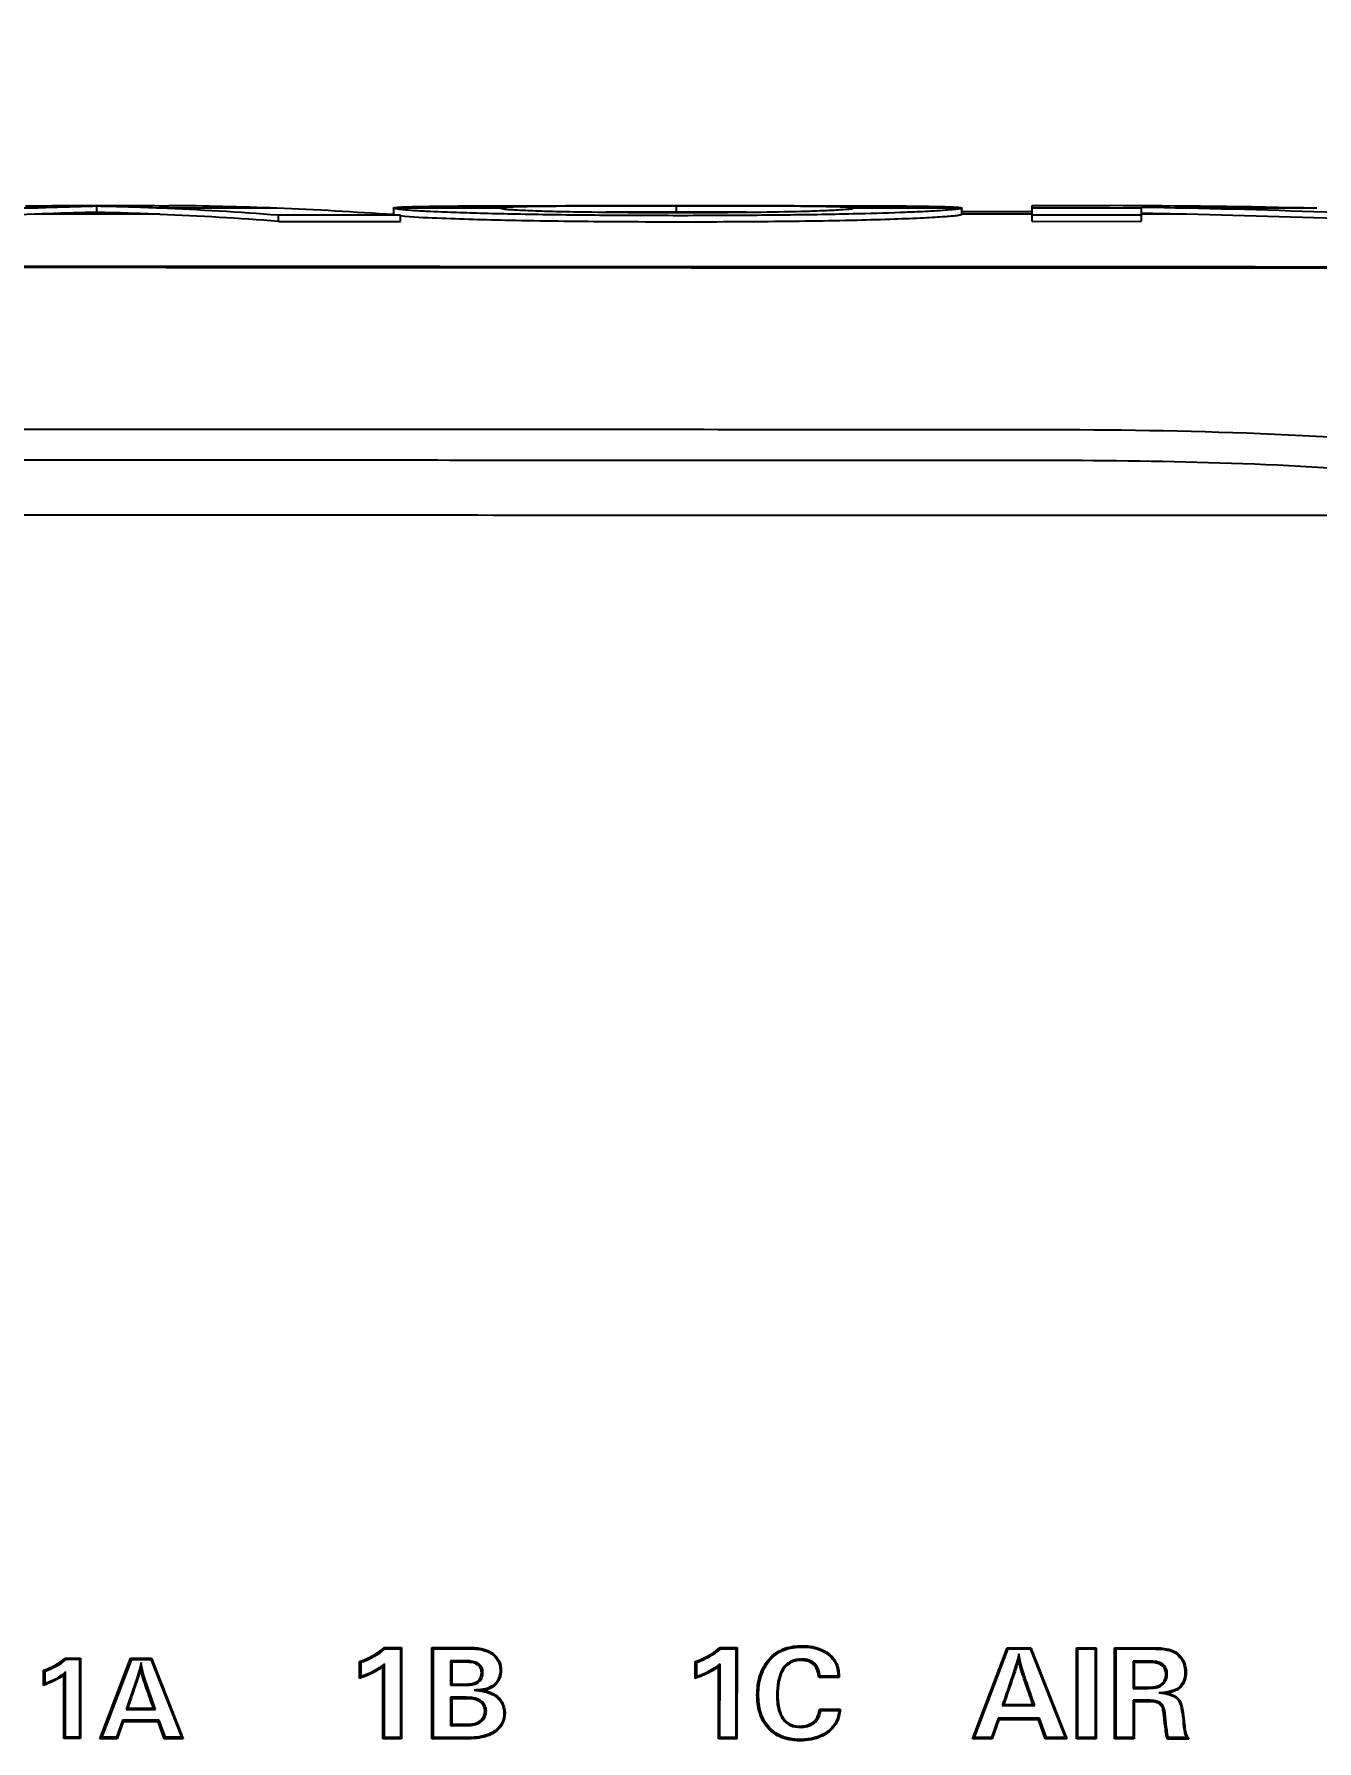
# Model space of a CAD drawing. Header units: millimetres. Extents: x 5828 to 6704, y 123 to 421.
# Drawn here: x 6386.204 to 6388.312, y 189.924 to 192.729 of the extents above; entities that cross this region are included whole.
import ezdxf
from ezdxf import colors
from ezdxf.entities.mleader import LeaderData, LeaderLine
from ezdxf.math import Vec2, Vec3

# ---------------------------------------------------------------- set-up
doc = ezdxf.new("R2010")
doc.units = ezdxf.units.MM
doc.layers.add('外形图', color=7, linetype='Continuous')
doc.layers.add('多重引线', color=7, linetype='Continuous')
doc.styles.get("Standard").update_dxf_attribs({"font": 'msyh.ttc'})

msp = doc.modelspace()

# ---------------------------------------------------------------- linework, layer by layer
at = {"layer": '外形图', "linetype": 'ByBlock'}
for p, q in [((6386.2038, 192.4431), (6386.0123, 192.4431)), ((6386.2792, 192.4474), (6386.3358, 192.4474)), ((6386.307, 192.4363), (6386.307, 192.4463)), ((6386.6028, 192.4431), (6386.4106, 192.4431)), ((6386.7944, 192.4434), (6386.7944, 192.4334)), ((6386.7945, 192.4433), (6386.7944, 192.4434)), ((6386.9709, 192.4431), (6386.7946, 192.4431)), ((6387.2595, 192.4368), (6387.2595, 192.4468)), ((6387.5493, 192.4432), (6387.5493, 192.4433)), ((6387.5494, 192.4432), (6387.5494, 192.4433)), ((6387.7283, 192.4432), (6387.5494, 192.4432)), ((6387.7284, 192.4433), (6387.7283, 192.4432)), ((6387.7283, 192.4432), (6387.7283, 192.4431)), ((6387.7284, 192.4333), (6387.7284, 192.4433)), ((6387.8438, 192.4374), (6387.7284, 192.4374)), ((6387.8438, 192.4216), (6387.8438, 192.4475)), ((6387.8438, 192.4475), (6387.9158, 192.4475)), ((6388.0238, 192.4432), (6387.8438, 192.4432)), ((6388.0238, 192.4217), (6388.0238, 192.4447)), ((6388.3117, 192.4432), (6388.0978, 192.4432)), ((6386.4106, 192.4332), (6386.2038, 192.4332)), ((6386.6051, 192.4215), (6386.6051, 192.4315)), ((6386.8056, 192.4315), (6386.6051, 192.4315)), ((6386.6051, 192.4215), (6386.8056, 192.4215)), ((6386.7946, 192.4331), (6386.7825, 192.4331)), ((6386.7944, 192.4334), (6386.7945, 192.4333)), ((6386.7945, 192.4333), (6386.7945, 192.4332)), ((6386.7945, 192.4324), (6386.8056, 192.4315)), ((6386.8056, 192.4215), (6386.8056, 192.4315)), ((6387.7283, 192.4332), (6387.7284, 192.4333)), ((6387.8438, 192.4332), (6387.7283, 192.4332)), ((6387.7283, 192.4331), (6387.7283, 192.4332)), ((6388.0238, 192.4317), (6387.8438, 192.4316)), ((6387.8438, 192.4216), (6388.0238, 192.4217)), ((6388.0978, 192.4332), (6388.0238, 192.4332)), ((6387.4656, 190.0801), (6387.466, 190.078)), ((6386.2551, 190.0599), (6386.2799, 190.0599)), ((6386.2564, 190.0578), (6386.2782, 190.0577)), ((6386.2799, 190.0599), (6386.2782, 190.0577)), ((6386.2782, 190.0577), (6386.2782, 189.9297)), ((6386.2799, 190.0599), (6386.2798, 189.9274)), ((6386.3118, 189.9273), (6386.3621, 190.0598)), ((6386.3154, 189.9297), (6386.3641, 190.0577)), ((6386.3621, 190.0598), (6386.3965, 190.0598)), ((6386.3621, 190.0598), (6386.3641, 190.0577)), ((6386.3641, 190.0577), (6386.3955, 190.0577)), ((6386.3965, 190.0598), (6386.3955, 190.0577)), ((6386.3955, 190.0577), (6386.446, 189.9296)), ((6386.3965, 190.0598), (6386.4488, 189.9273)), ((6386.7387, 190.0264), (6386.7387, 190.0543)), ((6386.7414, 190.0296), (6386.7414, 190.0529)), ((6386.7794, 190.0772), (6386.8074, 190.0772)), ((6386.7794, 189.9295), (6386.7794, 190.0506)), ((6386.7806, 190.0751), (6386.8056, 190.0751)), ((6386.8074, 190.0772), (6386.8056, 190.0751)), ((6386.8056, 190.0751), (6386.8056, 189.9295)), ((6386.8074, 190.0772), (6386.8073, 189.9272)), ((6386.8574, 190.0772), (6386.9216, 190.0772)), ((6386.8574, 190.0772), (6386.86, 190.0751)), ((6386.86, 190.0751), (6386.9221, 190.075)), ((6386.86, 189.9295), (6386.86, 190.0751)), ((6386.89, 190.0529), (6386.8882, 190.0552)), ((6386.9154, 190.0552), (6386.8882, 190.0552)), ((6386.8882, 190.0552), (6386.8882, 190.0151)), ((6386.915, 190.0529), (6386.89, 190.0529)), ((6386.89, 190.0529), (6386.89, 190.0172)), ((6386.915, 190.0529), (6386.9154, 190.0552)), ((6386.9216, 190.0772), (6386.9221, 190.075)), ((6386.9582, 190.0671), (6386.9573, 190.0655)), ((6387.2902, 190.0263), (6387.2902, 190.0542)), ((6387.2928, 190.0295), (6387.2928, 190.0527)), ((6387.3309, 190.077), (6387.3589, 190.077)), ((6387.3321, 190.0749), (6387.3571, 190.0749)), ((6387.3571, 190.0749), (6387.357, 189.9293)), ((6387.3589, 190.077), (6387.3571, 190.0749)), ((6387.3589, 190.077), (6387.3588, 189.927)), ((6387.4104, 190.0571), (6387.4125, 190.0558)), ((6387.465, 190.056), (6387.4653, 190.0583)), ((6387.5099, 190.067), (6387.5089, 190.0653)), ((6387.7457, 189.9269), (6387.8027, 190.0769)), ((6387.7493, 189.9292), (6387.8045, 190.0748)), ((6387.8027, 190.0769), (6387.8416, 190.0769)), ((6387.8027, 190.0769), (6387.8045, 190.0748)), ((6387.8045, 190.0748), (6387.8405, 190.0748)), ((6387.8416, 190.0769), (6387.8405, 190.0748)), ((6387.8405, 190.0748), (6387.8979, 189.9292)), ((6387.8416, 190.0769), (6387.9008, 189.9269)), ((6387.9167, 190.0769), (6387.9493, 190.0769)), ((6387.9167, 189.9269), (6387.9167, 190.0769)), ((6387.9167, 190.0769), (6387.9192, 190.0748)), ((6387.9192, 189.9292), (6387.9192, 190.0748)), ((6387.9192, 190.0748), (6387.9474, 190.0748)), ((6387.9493, 190.0769), (6387.9474, 190.0748)), ((6387.9474, 190.0748), (6387.9474, 189.9292)), ((6387.9493, 190.0769), (6387.9493, 189.9269)), ((6387.9791, 189.9269), (6387.9792, 190.0769)), ((6387.9792, 190.0769), (6388.0461, 190.0769)), ((6387.9792, 190.0769), (6387.9817, 190.0748)), ((6387.9817, 190.0748), (6388.0464, 190.0747)), ((6387.9817, 189.9292), (6387.9817, 190.0748)), ((6388.0117, 190.0526), (6388.0099, 190.0549)), ((6388.0364, 190.0549), (6388.0099, 190.0549)), ((6388.0099, 190.0549), (6388.0099, 190.0101)), ((6388.0361, 190.0526), (6388.0117, 190.0526)), ((6388.0117, 190.0526), (6388.0117, 190.0122)), ((6388.0361, 190.0526), (6388.0364, 190.0549)), ((6388.0461, 190.0769), (6388.0464, 190.0747)), ((6388.0856, 190.0653), (6388.0843, 190.0638)), ((6386.2192, 190.015), (6386.2192, 190.0397)), ((6386.2219, 190.0182), (6386.2219, 190.0382)), ((6386.2528, 189.9274), (6386.2528, 190.0321)), ((6386.2555, 189.9297), (6386.2555, 190.037)), ((6386.7768, 189.9272), (6386.7768, 190.0458)), ((6386.9388, 190.0356), (6386.9414, 190.0357)), ((6386.9713, 190.0392), (6386.9695, 190.0393)), ((6387.3283, 189.927), (6387.3283, 190.0456)), ((6387.3308, 189.9293), (6387.3309, 190.0504)), ((6387.4352, 190.0408), (6387.4337, 190.042)), ((6387.5265, 190.0278), (6387.4932, 190.0278)), ((6387.5248, 190.0301), (6387.4955, 190.0301)), ((6388.0569, 190.0479), (6388.0585, 190.0498)), ((6388.0634, 190.0336), (6388.066, 190.0337)), ((6388.0969, 190.0357), (6388.095, 190.0358)), ((6386.89, 190.0172), (6386.8882, 190.0151)), ((6386.8882, 190.0151), (6386.9139, 190.0151)), ((6386.89, 189.9931), (6386.8882, 189.9954)), ((6386.9139, 189.9954), (6386.8882, 189.9954)), ((6386.8882, 189.9954), (6386.8882, 189.9492)), ((6386.89, 190.0172), (6386.9135, 190.0172)), ((6386.9135, 190.0172), (6386.9139, 190.0151)), ((6386.9135, 189.9931), (6386.9139, 189.9954)), ((6386.9648, 190.019), (6386.9634, 190.0203)), ((6387.3917, 189.9995), (6387.3943, 189.9996)), ((6387.426, 189.9995), (6387.4242, 189.9996)), ((6388.0117, 190.0122), (6388.0099, 190.0101)), ((6388.0099, 190.0101), (6388.0348, 190.0101)), ((6388.0117, 190.0122), (6388.0342, 190.0122)), ((6388.0342, 190.0122), (6388.0348, 190.0101)), ((6388.0505, 190.014), (6388.0515, 190.012)), ((6388.0597, 190.021), (6388.0618, 190.0197)), ((6386.3575, 189.9776), (6386.355, 189.9755)), ((6386.355, 189.9755), (6386.4031, 189.9755)), ((6386.3575, 189.9776), (6386.3995, 189.9776)), ((6386.3995, 189.9776), (6386.4031, 189.9755)), ((6386.9135, 189.9931), (6386.89, 189.9931)), ((6386.89, 189.9931), (6386.89, 189.9513)), ((6386.9371, 189.9874), (6386.9389, 189.9892)), ((6386.9443, 189.9723), (6386.9469, 189.9724)), ((6386.969, 189.9933), (6386.9677, 189.9919)), ((6386.9776, 189.9698), (6386.9759, 189.9699)), ((6387.4942, 189.9756), (6387.5285, 189.9756)), ((6387.4965, 189.9735), (6387.5265, 189.9735)), ((6387.7974, 189.9838), (6387.7947, 189.9818)), ((6387.7947, 189.9818), (6387.8484, 189.9817)), ((6387.7974, 189.9838), (6387.8449, 189.9838)), ((6387.8449, 189.9838), (6387.8484, 189.9817)), ((6388.0117, 189.9881), (6388.0099, 189.9904)), ((6388.0099, 189.9904), (6388.0099, 189.9292)), ((6388.0382, 189.9904), (6388.0099, 189.9904)), ((6388.0379, 189.9881), (6388.0117, 189.9881)), ((6388.0117, 189.9881), (6388.0117, 189.9269)), ((6388.0379, 189.9881), (6388.0382, 189.9904)), ((6388.0486, 189.9865), (6388.0496, 189.9887)), ((6388.0556, 189.9821), (6388.0577, 189.9835)), ((6388.0589, 189.9749), (6388.0613, 189.9755)), ((6388.0865, 189.9901), (6388.0849, 189.9891)), ((6386.3491, 189.9576), (6386.3392, 189.9296)), ((6386.3502, 189.9553), (6386.3403, 189.9273)), ((6386.3502, 189.9553), (6386.3491, 189.9576)), ((6386.4095, 189.9576), (6386.3491, 189.9576)), ((6386.4075, 189.9553), (6386.3502, 189.9553)), ((6386.4075, 189.9553), (6386.4095, 189.9576)), ((6386.4174, 189.9273), (6386.4075, 189.9553)), ((6386.4195, 189.9296), (6386.4095, 189.9576)), ((6386.89, 189.9513), (6386.8882, 189.9492)), ((6386.8882, 189.9492), (6386.9186, 189.9492)), ((6386.89, 189.9513), (6386.9182, 189.9513)), ((6386.9182, 189.9513), (6386.9186, 189.9492)), ((6386.9372, 189.957), (6386.939, 189.9554)), ((6386.962, 189.9386), (6386.9611, 189.9404)), ((6387.4102, 189.9439), (6387.4122, 189.9455)), ((6387.4623, 189.948), (6387.4627, 189.9459)), ((6387.4839, 189.9545), (6387.4856, 189.9528)), ((6387.508, 189.9371), (6387.5071, 189.939)), ((6387.788, 189.9609), (6387.7768, 189.9292)), ((6387.7892, 189.9586), (6387.778, 189.9269)), ((6387.7892, 189.9586), (6387.788, 189.9609)), ((6387.8559, 189.9608), (6387.788, 189.9609)), ((6387.8541, 189.9586), (6387.7892, 189.9586)), ((6387.8541, 189.9586), (6387.8559, 189.9609)), ((6387.8653, 189.9269), (6387.8541, 189.9586)), ((6387.8672, 189.9292), (6387.8559, 189.9609)), ((6388.0615, 189.9532), (6388.064, 189.9535)), ((6388.0936, 189.957), (6388.0918, 189.9569)), ((6386.2528, 189.9274), (6386.2555, 189.9297)), ((6386.2799, 189.9274), (6386.2528, 189.9274)), ((6386.2782, 189.9297), (6386.2555, 189.9297)), ((6386.2798, 189.9274), (6386.2782, 189.9297)), ((6386.3118, 189.9273), (6386.3154, 189.9297)), ((6386.3403, 189.9273), (6386.3118, 189.9273)), ((6386.3392, 189.9296), (6386.3154, 189.9297)), ((6386.3403, 189.9273), (6386.3392, 189.9296)), ((6386.4174, 189.9273), (6386.4195, 189.9296)), ((6386.4488, 189.9273), (6386.4174, 189.9273)), ((6386.4461, 189.9296), (6386.4195, 189.9296)), ((6386.4488, 189.9273), (6386.446, 189.9296)), ((6386.7768, 189.9272), (6386.7794, 189.9295)), ((6386.8074, 189.9272), (6386.7768, 189.9272)), ((6386.8056, 189.9295), (6386.7794, 189.9295)), ((6386.8073, 189.9272), (6386.8056, 189.9295)), ((6386.8574, 189.9272), (6386.86, 189.9295)), ((6386.9178, 189.9272), (6386.8574, 189.9272)), ((6386.9182, 189.9295), (6386.86, 189.9295)), ((6386.9178, 189.9272), (6386.9182, 189.9295)), ((6387.3283, 189.927), (6387.3308, 189.9293)), ((6387.3589, 189.927), (6387.3283, 189.927)), ((6387.3571, 189.9293), (6387.3308, 189.9293)), ((6387.3588, 189.927), (6387.357, 189.9293)), ((6387.4247, 189.9325), (6387.4262, 189.9345)), ((6387.4635, 189.9238), (6387.4639, 189.9261)), ((6387.7457, 189.9269), (6387.7493, 189.9292)), ((6387.778, 189.9269), (6387.7457, 189.9269)), ((6387.7768, 189.9292), (6387.7493, 189.9292)), ((6387.778, 189.9269), (6387.7768, 189.9292)), ((6387.8653, 189.9269), (6387.8672, 189.9292)), ((6387.9008, 189.9269), (6387.8653, 189.9269)), ((6387.898, 189.9292), (6387.8672, 189.9292)), ((6387.9008, 189.9269), (6387.8979, 189.9292)), ((6387.9167, 189.9269), (6387.9192, 189.9292)), ((6387.9493, 189.9269), (6387.9167, 189.9269)), ((6387.9474, 189.9292), (6387.9192, 189.9292)), ((6387.9493, 189.9269), (6387.9474, 189.9292)), ((6387.9791, 189.9269), (6387.9817, 189.9292)), ((6388.0117, 189.9269), (6387.9791, 189.9269)), ((6388.0099, 189.9292), (6387.9817, 189.9292)), ((6388.0117, 189.9269), (6388.0099, 189.9292)), ((6388.1016, 189.9268), (6388.0661, 189.9268)), ((6388.0979, 189.9292), (6388.0679, 189.9292)), ((6388.0962, 189.9375), (6388.0944, 189.9371))]:
    msp.add_line(p, q, dxfattribs=at)
for centre, radius, start, end in [((6386.4139, 187.3151), 5.1323, 91.1943, 92.3467), ((6386.4139, 187.307), 5.1305, 91.1939, 92.3467), ((6386.1995, 187.2707), 5.1768, 87.663, 88.8104), ((6386.1996, 187.2625), 5.1749, 87.663, 88.8108), ((6386.1985, 187.2501), 5.1974, 85.5132, 87.6619), ((6386.3828, 186.8262), 5.6213, 87.7569, 89.5666), ((6386.3818, 186.8025), 5.6449, 85.807, 87.756), ((6387.256, 152.9011), 39.5358, 89.99499, 90.16221), ((6387.2618, 149.493), 42.9438, 89.84937, 90.00313), ((6387.9232, 175.0312), 17.4163, 88.7218, 89.83942), ((6387.7104, 174.8798), 17.5676, 88.7365, 88.97772), ((6387.715, 175.0445), 17.4029, 87.73753, 88.73956), ((6386.4148, 187.2854), 5.1521, 92.3478, 94.506), ((6386.1986, 187.2419), 5.1955, 85.5125, 87.6619), ((6387.7106, 174.8767), 17.5608, 88.73649, 88.9778), ((6387.7151, 175.0415), 17.3959, 87.73713, 88.73956), ((6385.7924, 189.7701), 0.5459, 31.7913, 32.0538), ((6387.5869, 189.9357), 1.2129, 174.4708, 175.0046), ((6387.1421, 190.7804), 0.8306, 240.9457, 241.1535), ((6386.6627, 190.1109), 0.1313, 330.2792, 332.6855), ((6386.2681, 189.7713), 0.5958, 30.6582, 30.8966), ((6387.6895, 190.7584), 0.8096, 240.448, 240.6578), ((6386.831, 189.7903), 0.5763, 29.5939, 29.8378), ((6388.4214, 190.0126), 0.6016, 174.835, 175.867), ((6386.5751, 190.6963), 0.7469, 241.5459, 241.7803), ((6386.1545, 190.0894), 0.1138, 329.7944, 332.6024), ((6386.1495, 190.5157), 0.7659, 320.2969, 320.6066), ((6386.6983, 190.5078), 0.7631, 320.8719, 321.1802), ((6387.2129, 190.1102), 0.1322, 330.7798, 333.159), ((6387.3263, 190.2029), 0.2419, 313.6079, 314.3807), ((6387.4096, 189.9393), 0.1466, 37.1133, 38.2328), ((6385.7072, 190.4482), 0.6707, 319.769, 320.126), ((6386.9486, 190.38), 0.3733, 266.6326, 269.1428), ((6387.3867, 189.8549), 0.1616, 47.2147, 48.3143), ((6387.4279, 190.0705), 0.1383, 315.4394, 316.6385), ((6387.4528, 189.9831), 0.0578, 222.5807, 240.9746), ((6387.4532, 189.9832), 0.0556, 222.592, 240.9836), ((6388.159, 189.8547), 0.1177, 140.7425, 142.1819)]:
    msp.add_arc(centre, radius, start, end, dxfattribs=at)
for points, knots in [([(6386.1897, 192.4473), (6386.1949, 192.4473), (6386.2247, 192.4474), (6386.2546, 192.4474), (6386.2792, 192.4474)], [0, 0, 0, 0, 0.173373, 1, 1, 1, 1]), ([(6386.3358, 192.4474), (6386.345, 192.4474), (6386.3748, 192.4474), (6386.4047, 192.4474), (6386.4253, 192.4473)], [0, 0, 0, 0, 0.307355, 1, 1, 1, 1]), ([(6386.7944, 192.4434), (6386.7944, 192.4435), (6386.7945, 192.4436), (6386.7946, 192.4437), (6386.7946, 192.4437)], [0, 0, 0, 0, 0.416405, 1, 1, 1, 1]), ([(6386.7946, 192.4431), (6386.7946, 192.4432), (6386.7945, 192.4432), (6386.7945, 192.4433), (6386.7945, 192.4433)], [0, 0, 0, 0, 0.54209, 1, 1, 1, 1]), ([(6386.7946, 192.4437), (6386.7955, 192.4442), (6386.7991, 192.4445), (6386.8064, 192.4452), (6386.8183, 192.4456), (6386.8345, 192.446), (6386.8549, 192.4464), (6386.8897, 192.4468), (6386.9411, 192.4471), (6387.0106, 192.4473), (6387.0886, 192.4474), (6387.1725, 192.4474), (6387.2301, 192.4474), (6387.2595, 192.4474)], [0, 0, 0, 0, 0.006509, 0.022308, 0.047938, 0.082981, 0.12704, 0.179686, 0.307295, 0.458748, 0.628208, 0.810568, 1, 1, 1, 1]), ([(6387.5495, 192.4337), (6387.5103, 192.4328), (6387.4283, 192.4316), (6387.3025, 192.4308), (6387.1741, 192.431), (6387.0694, 192.432), (6386.9911, 192.4334), (6386.9395, 192.4346), (6386.8948, 192.4359), (6386.8585, 192.4374), (6386.831, 192.4388), (6386.8122, 192.4403), (6386.8014, 192.4414), (6386.7965, 192.4424), (6386.795, 192.4428), (6386.7946, 192.4431)], [0, 0, 0, 0, 0.15541, 0.326032, 0.499486, 0.665571, 0.741739, 0.810652, 0.87046, 0.919157, 0.955274, 0.979708, 0.994073, 0.997989, 1, 1, 1, 1]), ([(6386.972, 192.4437), (6386.9718, 192.4436), (6386.9714, 192.4435), (6386.971, 192.4434), (6386.9709, 192.4433)], [0, 0, 0, 0, 0.62124, 1, 1, 1, 1]), ([(6386.9709, 192.4433), (6386.9709, 192.4433), (6386.9709, 192.4432), (6386.9709, 192.4432), (6386.9709, 192.4432)], [0, 0, 0, 0, 0.554377, 1, 1, 1, 1]), ([(6386.9709, 192.4431), (6386.971, 192.4426), (6386.9736, 192.4426), (6386.977, 192.4417), (6386.984, 192.4413), (6386.9931, 192.4406), (6387.0051, 192.44), (6387.0266, 192.439), (6387.0442, 192.4385), (6387.0569, 192.4382)], [0, 0, 0, 0, 0.018133, 0.065761, 0.142914, 0.249948, 0.387798, 0.557826, 1, 1, 1, 1]), ([(6387.2595, 192.4468), (6387.2232, 192.4468), (6387.1703, 192.4468), (6387.1025, 192.4465), (6387.0591, 192.4463), (6387.024, 192.4459), (6386.9985, 192.4454), (6386.9824, 192.4447), (6386.9745, 192.4442), (6386.972, 192.4437)], [0, 0, 0, 0, 0.37837, 0.552513, 0.706992, 0.830977, 0.918506, 0.973188, 1, 1, 1, 1]), ([(6387.0569, 192.4382), (6387.0714, 192.4378), (6387.1389, 192.4365), (6387.2065, 192.4361), (6387.2595, 192.4361)], [0, 0, 0, 0, 0.2151, 1, 1, 1, 1]), ([(6387.2595, 192.4474), (6387.2904, 192.4474), (6387.3512, 192.4474), (6387.4397, 192.4474), (6387.5219, 192.4473), (6387.5846, 192.4472), (6387.6285, 192.4469), (6387.6556, 192.4467), (6387.6781, 192.4463), (6387.6962, 192.4459), (6387.7101, 192.4455), (6387.7196, 192.4449), (6387.7253, 192.4444), (6387.7276, 192.4439), (6387.7284, 192.4435), (6387.7284, 192.4433)], [0, 0, 0, 0, 0.19761, 0.388691, 0.566316, 0.722694, 0.789694, 0.847414, 0.895478, 0.933977, 0.963226, 0.983642, 0.99568, 0.998722, 1, 1, 1, 1]), ([(6387.5481, 192.4437), (6387.5455, 192.4442), (6387.5375, 192.4447), (6387.5211, 192.4454), (6387.4954, 192.4459), (6387.4602, 192.4463), (6387.4167, 192.4466), (6387.3489, 192.4468), (6387.2958, 192.4468), (6387.2595, 192.4468)], [0, 0, 0, 0, 0.027659, 0.083025, 0.170855, 0.294677, 0.448827, 0.622575, 1, 1, 1, 1]), ([(6387.2595, 192.4361), (6387.2781, 192.4361), (6387.3463, 192.4363), (6387.4146, 192.4369), (6387.4641, 192.4382)], [0, 0, 0, 0, 0.273593, 1, 1, 1, 1]), ([(6387.4641, 192.4382), (6387.4759, 192.4385), (6387.4961, 192.4392), (6387.522, 192.4402), (6387.5384, 192.4416), (6387.5465, 192.442), (6387.5489, 192.4428)], [0, 0, 0, 0, 0.415386, 0.716433, 0.910204, 1, 1, 1, 1]), ([(6387.5493, 192.4433), (6387.5492, 192.4434), (6387.5488, 192.4435), (6387.5484, 192.4436), (6387.5481, 192.4437)], [0, 0, 0, 0, 0.387368, 1, 1, 1, 1]), ([(6387.5489, 192.4428), (6387.5491, 192.4429), (6387.5492, 192.4429), (6387.5494, 192.4431), (6387.5494, 192.4432)], [0, 0, 0, 0, 0.663109, 1, 1, 1, 1]), ([(6387.7283, 192.4431), (6387.7272, 192.4423), (6387.7227, 192.442), (6387.7143, 192.4406), (6387.7002, 192.4397), (6387.6811, 192.4383), (6387.6563, 192.4371), (6387.6119, 192.4353), (6387.5756, 192.4343), (6387.5495, 192.4337)], [0, 0, 0, 0, 0.021501, 0.070548, 0.147944, 0.254796, 0.392511, 0.562458, 1, 1, 1, 1]), ([(6387.9158, 192.4475), (6387.9212, 192.4475), (6387.9399, 192.4475), (6387.9586, 192.4475), (6387.972, 192.4474)], [0, 0, 0, 0, 0.284558, 1, 1, 1, 1]), ([(6386.7946, 192.4331), (6386.7947, 192.433), (6386.7959, 192.4325), (6386.7971, 192.4323), (6386.7982, 192.4321)], [0, 0, 0, 0, 0.139034, 1, 1, 1, 1]), ([(6386.8055, 192.431), (6386.8254, 192.4287), (6386.8855, 192.4262), (6386.9981, 192.4229), (6387.1479, 192.4211), (6387.2861, 192.4208), (6387.3987, 192.4214), (6387.4789, 192.4223), (6387.5516, 192.4236), (6387.6131, 192.4253), (6387.656, 192.4271), (6387.6833, 192.4285), (6387.6985, 192.4295), (6387.7104, 192.4304), (6387.7192, 192.4312), (6387.7247, 192.4322), (6387.7276, 192.4326), (6387.7283, 192.4331)], [0, 0, 0, 0, 0.065208, 0.195075, 0.366254, 0.551936, 0.643971, 0.732118, 0.812551, 0.880096, 0.932003, 0.952166, 0.96864, 0.981559, 0.991036, 0.997158, 1, 1, 1, 1]), ([(6388.402, 192.3444), (6388.0612, 192.3449), (6387.3795, 192.3447), (6386.0162, 192.3457), (6384.3124, 192.3477), (6382.2682, 192.3516), (6380.9056, 192.3553), (6380.2244, 192.3573)], [0, 0, 0, 0, 0.125037, 0.250071, 0.500112, 0.750098, 1, 1, 1, 1]), ([(6388.402, 192.3465), (6387.721, 192.3467), (6386.3591, 192.3471), (6383.6361, 192.3509), (6381.594, 192.3561), (6380.2327, 192.3604)], [0, 0, 0, 0, 0.250074, 0.500117, 1, 1, 1, 1]), ([(6382.55, 192.0822), (6383.0376, 192.0818), (6383.769, 192.0813), (6384.7442, 192.0808), (6385.4757, 192.0804), (6386.2073, 192.0801), (6386.817, 192.0798), (6387.3048, 192.0798), (6387.6707, 192.0793), (6388.0365, 192.0805), (6388.2804, 192.0713), (6388.402, 192.0627)], [0, 0, 0, 0, 0.249928, 0.374917, 0.499919, 0.624932, 0.749952, 0.812465, 0.874979, 0.937492, 1, 1, 1, 1]), ([(6378.7275, 192.0354), (6379.13, 192.0348), (6379.9351, 192.0338), (6381.1431, 192.0326), (6382.3516, 192.0316), (6383.5605, 192.0308), (6384.5681, 192.0303), (6385.3744, 192.0299), (6385.9791, 192.0296), (6386.5839, 192.0293), (6387.0879, 192.0293), (6387.4911, 192.0289), (6387.7935, 192.0295), (6388.0959, 192.0284), (6388.2974, 192.0197), (6388.3979, 192.0121)], [0, 0, 0, 0, 0.124847, 0.249763, 0.374733, 0.499743, 0.624783, 0.687311, 0.749844, 0.81238, 0.87492, 0.90619, 0.937461, 0.968732, 1, 1, 1, 1]), ([(6376.4954, 191.9832), (6376.4953, 191.9822), (6376.5001, 191.9806), (6376.5069, 191.9792), (6376.5205, 191.9773), (6376.5382, 191.9756), (6376.5614, 191.9738), (6376.5895, 191.972), (6376.6226, 191.9703), (6376.6764, 191.9678), (6376.7555, 191.9649), (6376.864, 191.9618), (6376.9898, 191.9588), (6377.1318, 191.9561), (6377.2885, 191.9535), (6377.5227, 191.9504), (6377.8403, 191.9475), (6378.2427, 191.9452), (6378.6628, 191.9446), (6379.0896, 191.9441), (6379.5174, 191.9436), (6379.9452, 191.9432), (6380.5159, 191.9426), (6381.2294, 191.942), (6382.0858, 191.9413), (6382.9424, 191.9407), (6383.7992, 191.9402), (6384.6561, 191.9397), (6385.7988, 191.9392), (6387.2274, 191.9388), (6388.3703, 191.9385), (6388.9418, 191.9384)], [0, 0, 0, 0, 0.000253, 0.000894, 0.001943, 0.0034, 0.005262, 0.007526, 0.010188, 0.013245, 0.020515, 0.029263, 0.039404, 0.050843, 0.063475, 0.077179, 0.107283, 0.140025, 0.174164, 0.208522, 0.242888, 0.277262, 0.311642, 0.380421, 0.44922, 0.518036, 0.586865, 0.655705, 0.724554, 0.86227, 1, 1, 1, 1]), ([(6387.4104, 190.0571), (6387.4173, 190.0656), (6387.4354, 190.0778), (6387.4561, 190.0801), (6387.4656, 190.0801)], [0, 0, 0, 0, 0.538652, 1, 1, 1, 1]), ([(6387.4656, 190.0801), (6387.4699, 190.0802), (6387.4854, 190.0794), (6387.5011, 190.074), (6387.5099, 190.067)], [0, 0, 0, 0, 0.280026, 1, 1, 1, 1]), ([(6386.2192, 190.0397), (6386.2226, 190.0409), (6386.2354, 190.046), (6386.2475, 190.0531), (6386.2551, 190.0599)], [0, 0, 0, 0, 0.26307, 1, 1, 1, 1]), ([(6386.3797, 190.0525), (6386.3769, 190.0394), (6386.3679, 190.0138), (6386.3594, 189.9883), (6386.355, 189.9755)], [0, 0, 0, 0, 0.499884, 1, 1, 1, 1]), ([(6386.4031, 189.9755), (6386.3986, 189.9882), (6386.39, 190.0135), (6386.3808, 190.0392), (6386.3797, 190.0525)], [0, 0, 0, 0, 0.500669, 1, 1, 1, 1]), ([(6386.7387, 190.0543), (6386.7426, 190.0558), (6386.7571, 190.0615), (6386.7708, 190.0696), (6386.7794, 190.0772)], [0, 0, 0, 0, 0.266729, 1, 1, 1, 1]), ([(6386.9388, 190.0356), (6386.9388, 190.0388), (6386.9374, 190.0454), (6386.928, 190.0524), (6386.9199, 190.0529), (6386.915, 190.0529)], [0, 0, 0, 0, 0.293441, 0.556673, 1, 1, 1, 1]), ([(6386.9414, 190.0357), (6386.9414, 190.0387), (6386.9403, 190.045), (6386.9313, 190.0542), (6386.9215, 190.0552), (6386.9154, 190.0552)], [0, 0, 0, 0, 0.250768, 0.500787, 1, 1, 1, 1]), ([(6386.9216, 190.0772), (6386.9252, 190.0772), (6386.9378, 190.0766), (6386.9509, 190.0728), (6386.9582, 190.0671)], [0, 0, 0, 0, 0.277217, 1, 1, 1, 1]), ([(6386.9221, 190.075), (6386.9313, 190.075), (6386.944, 190.0735), (6386.9548, 190.0673), (6386.9573, 190.0655)], [0, 0, 0, 0, 0.749094, 1, 1, 1, 1]), ([(6386.9573, 190.0655), (6386.9612, 190.0624), (6386.9679, 190.0544), (6386.9695, 190.0443), (6386.9695, 190.0393)], [0, 0, 0, 0, 0.499446, 1, 1, 1, 1]), ([(6386.9582, 190.0671), (6386.9622, 190.0641), (6386.9693, 190.0557), (6386.9713, 190.0448), (6386.9713, 190.0392)], [0, 0, 0, 0, 0.47343, 1, 1, 1, 1]), ([(6387.2902, 190.0542), (6387.2941, 190.0556), (6387.3086, 190.0614), (6387.3223, 190.0695), (6387.3309, 190.077)], [0, 0, 0, 0, 0.266729, 1, 1, 1, 1]), ([(6387.3917, 189.9995), (6387.3917, 190.0098), (6387.3942, 190.0305), (6387.404, 190.0492), (6387.4104, 190.0571)], [0, 0, 0, 0, 0.502329, 1, 1, 1, 1]), ([(6387.3943, 189.9996), (6387.3943, 190.0096), (6387.3967, 190.0298), (6387.4062, 190.048), (6387.4125, 190.0558)], [0, 0, 0, 0, 0.500582, 1, 1, 1, 1]), ([(6387.4125, 190.0558), (6387.4187, 190.0635), (6387.4358, 190.0755), (6387.456, 190.078), (6387.466, 190.078)], [0, 0, 0, 0, 0.498699, 1, 1, 1, 1]), ([(6387.4653, 190.0583), (6387.4592, 190.0583), (6387.4465, 190.0563), (6387.4369, 190.0472), (6387.4337, 190.042)], [0, 0, 0, 0, 0.501046, 1, 1, 1, 1]), ([(6387.465, 190.056), (6387.459, 190.056), (6387.447, 190.0541), (6387.4381, 190.0456), (6387.4352, 190.0408)], [0, 0, 0, 0, 0.513896, 1, 1, 1, 1]), ([(6387.4932, 190.0278), (6387.4925, 190.0353), (6387.4883, 190.0514), (6387.472, 190.056), (6387.465, 190.056)], [0, 0, 0, 0, 0.516195, 1, 1, 1, 1]), ([(6387.4955, 190.0301), (6387.4946, 190.0375), (6387.4894, 190.0536), (6387.4728, 190.0583), (6387.4653, 190.0583)], [0, 0, 0, 0, 0.50046, 1, 1, 1, 1]), ([(6387.466, 190.078), (6387.4773, 190.078), (6387.4929, 190.0756), (6387.5059, 190.0677), (6387.5089, 190.0653)], [0, 0, 0, 0, 0.74879, 1, 1, 1, 1]), ([(6387.5089, 190.0653), (6387.5141, 190.0612), (6387.5228, 190.0503), (6387.5248, 190.0367), (6387.5248, 190.0301)], [0, 0, 0, 0, 0.499556, 1, 1, 1, 1]), ([(6387.5099, 190.067), (6387.5153, 190.0627), (6387.5249, 190.0507), (6387.5269, 190.0355), (6387.5265, 190.0278)], [0, 0, 0, 0, 0.470832, 1, 1, 1, 1]), ([(6387.8222, 190.0667), (6387.8188, 190.0522), (6387.809, 190.024), (6387.7995, 189.9958), (6387.7947, 189.9818)], [0, 0, 0, 0, 0.499917, 1, 1, 1, 1]), ([(6387.8213, 190.0559), (6387.8179, 190.0438), (6387.8096, 190.0199), (6387.8015, 189.9959), (6387.7974, 189.9838)], [0, 0, 0, 0, 0.497273, 1, 1, 1, 1]), ([(6387.8449, 189.9838), (6387.8405, 189.9963), (6387.8324, 190.0202), (6387.8238, 190.0441), (6387.8213, 190.0559)], [0, 0, 0, 0, 0.523042, 1, 1, 1, 1]), ([(6387.8484, 189.9817), (6387.8433, 189.9957), (6387.834, 190.0237), (6387.8237, 190.052), (6387.8222, 190.0667)], [0, 0, 0, 0, 0.500567, 1, 1, 1, 1]), ([(6388.0569, 190.0479), (6388.0526, 190.051), (6388.045, 190.0524), (6388.0379, 190.0526), (6388.0361, 190.0526)], [0, 0, 0, 0, 0.739055, 1, 1, 1, 1]), ([(6388.0461, 190.0769), (6388.0499, 190.0769), (6388.0635, 190.0763), (6388.0785, 190.0725), (6388.0856, 190.0653)], [0, 0, 0, 0, 0.271061, 1, 1, 1, 1]), ([(6388.0464, 190.0747), (6388.0565, 190.0747), (6388.0705, 190.0737), (6388.082, 190.0662), (6388.0843, 190.0638)], [0, 0, 0, 0, 0.749511, 1, 1, 1, 1]), ([(6388.0843, 190.0638), (6388.0879, 190.0602), (6388.0934, 190.0512), (6388.095, 190.0409), (6388.095, 190.0358)], [0, 0, 0, 0, 0.499695, 1, 1, 1, 1]), ([(6388.0856, 190.0653), (6388.0892, 190.0615), (6388.0951, 190.0521), (6388.0969, 190.0412), (6388.0969, 190.0357)], [0, 0, 0, 0, 0.485952, 1, 1, 1, 1]), ([(6386.3787, 190.0413), (6386.3756, 190.0306), (6386.3684, 190.0094), (6386.3612, 189.9882), (6386.3575, 189.9776)], [0, 0, 0, 0, 0.498266, 1, 1, 1, 1]), ([(6386.3995, 189.9776), (6386.3956, 189.9885), (6386.3885, 190.0097), (6386.3809, 190.0308), (6386.3787, 190.0413)], [0, 0, 0, 0, 0.518863, 1, 1, 1, 1]), ([(6386.7768, 190.0458), (6386.774, 190.0436), (6386.7622, 190.0355), (6386.7489, 190.03), (6386.7387, 190.0264)], [0, 0, 0, 0, 0.245389, 1, 1, 1, 1]), ([(6386.9135, 190.0172), (6386.9186, 190.0172), (6386.9272, 190.0177), (6386.9372, 190.0251), (6386.9388, 190.032), (6386.9388, 190.0356)], [0, 0, 0, 0, 0.438717, 0.699393, 1, 1, 1, 1]), ([(6386.9139, 190.0151), (6386.9203, 190.0151), (6386.9308, 190.016), (6386.9403, 190.0257), (6386.9414, 190.0324), (6386.9414, 190.0357)], [0, 0, 0, 0, 0.49925, 0.749314, 1, 1, 1, 1]), ([(6386.9713, 190.0392), (6386.9713, 190.0374), (6386.9707, 190.0302), (6386.9679, 190.0233), (6386.9648, 190.019)], [0, 0, 0, 0, 0.259021, 1, 1, 1, 1]), ([(6387.3283, 190.0456), (6387.3255, 190.0434), (6387.3137, 190.0354), (6387.3004, 190.0299), (6387.2902, 190.0263)], [0, 0, 0, 0, 0.245389, 1, 1, 1, 1]), ([(6387.4352, 190.0408), (6387.4298, 190.0318), (6387.4265, 190.0173), (6387.426, 190.0032), (6387.426, 189.9995)], [0, 0, 0, 0, 0.741194, 1, 1, 1, 1]), ([(6388.095, 190.0358), (6388.095, 190.0307), (6388.0935, 190.0228), (6388.088, 190.014), (6388.0797, 190.0077), (6388.0671, 190.0038), (6388.0569, 190.003), (6388.0518, 190.0027)], [0, 0, 0, 0, 0.249174, 0.374224, 0.499316, 0.749147, 1, 1, 1, 1]), ([(6388.0634, 190.0336), (6388.0634, 190.0351), (6388.0631, 190.0404), (6388.06, 190.0457), (6388.0569, 190.0479)], [0, 0, 0, 0, 0.275204, 1, 1, 1, 1]), ([(6388.066, 190.0337), (6388.066, 190.0367), (6388.0649, 190.0429), (6388.0609, 190.048), (6388.0585, 190.0498)], [0, 0, 0, 0, 0.500712, 1, 1, 1, 1]), ([(6388.0597, 190.021), (6388.0604, 190.0219), (6388.0626, 190.0258), (6388.0634, 190.0304), (6388.0634, 190.0336)], [0, 0, 0, 0, 0.269583, 1, 1, 1, 1]), ([(6388.0969, 190.0357), (6388.0969, 190.0276), (6388.0919, 190.01), (6388.0752, 190.0037), (6388.0673, 190.0022)], [0, 0, 0, 0, 0.500948, 1, 1, 1, 1]), ([(6386.9389, 189.9892), (6386.9372, 189.9906), (6386.9294, 189.9947), (6386.9204, 189.9954), (6386.9139, 189.9954)], [0, 0, 0, 0, 0.250603, 1, 1, 1, 1]), ([(6386.9634, 190.0203), (6386.9615, 190.0176), (6386.9508, 190.0089), (6386.9367, 190.0077), (6386.9267, 190.0073)], [0, 0, 0, 0, 0.250705, 1, 1, 1, 1]), ([(6386.9267, 190.0073), (6386.9377, 190.0058), (6386.9532, 190.0039), (6386.9653, 189.9947), (6386.9677, 189.9919)], [0, 0, 0, 0, 0.749544, 1, 1, 1, 1]), ([(6386.9648, 190.019), (6386.9635, 190.0172), (6386.9575, 190.0111), (6386.9492, 190.008), (6386.9431, 190.0067)], [0, 0, 0, 0, 0.259849, 1, 1, 1, 1]), ([(6386.9431, 190.0067), (6386.9456, 190.0062), (6386.955, 190.0037), (6386.9641, 189.9987), (6386.969, 189.9933)], [0, 0, 0, 0, 0.261603, 1, 1, 1, 1]), ([(6387.4102, 189.9439), (6387.4034, 189.9514), (6387.3938, 189.9697), (6387.3917, 189.9897), (6387.3917, 189.9995)], [0, 0, 0, 0, 0.506536, 1, 1, 1, 1]), ([(6387.4122, 189.9455), (6387.4057, 189.9526), (6387.3963, 189.9704), (6387.3943, 189.9899), (6387.3943, 189.9996)], [0, 0, 0, 0, 0.498883, 1, 1, 1, 1]), ([(6387.4242, 189.9996), (6387.4242, 189.9891), (6387.4253, 189.9746), (6387.432, 189.9621), (6387.4341, 189.9593)], [0, 0, 0, 0, 0.749424, 1, 1, 1, 1]), ([(6387.426, 189.9995), (6387.426, 189.9959), (6387.4265, 189.9826), (6387.4295, 189.9685), (6387.4354, 189.9606)], [0, 0, 0, 0, 0.269554, 1, 1, 1, 1]), ([(6388.0505, 190.014), (6388.0515, 190.0143), (6388.055, 190.0159), (6388.058, 190.0187), (6388.0597, 190.021)], [0, 0, 0, 0, 0.264283, 1, 1, 1, 1]), ([(6388.0673, 190.0022), (6388.0663, 190.0022), (6388.0612, 190.0024), (6388.056, 190.0026), (6388.0518, 190.0027)], [0, 0, 0, 0, 0.186607, 1, 1, 1, 1]), ([(6388.0518, 190.0027), (6388.0579, 190.0021), (6388.0697, 190.0005), (6388.0819, 189.9944), (6388.0849, 189.9891)], [0, 0, 0, 0, 0.505025, 1, 1, 1, 1]), ([(6388.0673, 190.0022), (6388.0694, 190.0016), (6388.0766, 189.9994), (6388.0838, 189.9949), (6388.0865, 189.9901)], [0, 0, 0, 0, 0.279814, 1, 1, 1, 1]), ([(6386.9371, 189.9874), (6386.9354, 189.9887), (6386.928, 189.9925), (6386.9196, 189.9931), (6386.9135, 189.9931)], [0, 0, 0, 0, 0.255613, 1, 1, 1, 1]), ([(6386.9443, 189.9723), (6386.9443, 189.975), (6386.9432, 189.9808), (6386.9395, 189.9855), (6386.9371, 189.9874)], [0, 0, 0, 0, 0.468276, 1, 1, 1, 1]), ([(6386.9372, 189.957), (6386.9384, 189.958), (6386.9423, 189.9621), (6386.9443, 189.9681), (6386.9443, 189.9723)], [0, 0, 0, 0, 0.263159, 1, 1, 1, 1]), ([(6386.9469, 189.9724), (6386.9469, 189.9756), (6386.9456, 189.9821), (6386.9414, 189.9873), (6386.9389, 189.9892)], [0, 0, 0, 0, 0.49985, 1, 1, 1, 1]), ([(6386.9759, 189.9699), (6386.9759, 189.9642), (6386.9737, 189.9525), (6386.9657, 189.9438), (6386.9611, 189.9404)], [0, 0, 0, 0, 0.500225, 1, 1, 1, 1]), ([(6386.9776, 189.9698), (6386.9776, 189.9641), (6386.9755, 189.9518), (6386.9671, 189.9423), (6386.962, 189.9386)], [0, 0, 0, 0, 0.469275, 1, 1, 1, 1]), ([(6386.969, 189.9933), (6386.9704, 189.9916), (6386.9753, 189.9847), (6386.9776, 189.976), (6386.9776, 189.9698)], [0, 0, 0, 0, 0.257102, 1, 1, 1, 1]), ([(6387.4839, 189.9545), (6387.4856, 189.9558), (6387.4911, 189.9617), (6387.4936, 189.9698), (6387.4942, 189.9756)], [0, 0, 0, 0, 0.273777, 1, 1, 1, 1]), ([(6387.5265, 189.9735), (6387.5258, 189.9668), (6387.5221, 189.9533), (6387.5126, 189.9429), (6387.5071, 189.939)], [0, 0, 0, 0, 0.500314, 1, 1, 1, 1]), ([(6387.5285, 189.9756), (6387.528, 189.968), (6387.5245, 189.953), (6387.514, 189.9414), (6387.508, 189.9371)], [0, 0, 0, 0, 0.505054, 1, 1, 1, 1]), ([(6388.0556, 189.9821), (6388.0544, 189.9837), (6388.0519, 189.9853), (6388.0493, 189.9863), (6388.0486, 189.9865)], [0, 0, 0, 0, 0.730651, 1, 1, 1, 1]), ([(6388.0849, 189.9891), (6388.0877, 189.9844), (6388.0897, 189.9732), (6388.0912, 189.9624), (6388.0918, 189.9569)], [0, 0, 0, 0, 0.4988, 1, 1, 1, 1]), ([(6388.0865, 189.9901), (6388.0892, 189.9854), (6388.0915, 189.9739), (6388.093, 189.9628), (6388.0936, 189.957)], [0, 0, 0, 0, 0.48597, 1, 1, 1, 1]), ([(6386.962, 189.9386), (6386.9587, 189.9362), (6386.945, 189.9289), (6386.9292, 189.9271), (6386.9178, 189.9272)], [0, 0, 0, 0, 0.259263, 1, 1, 1, 1]), ([(6386.9182, 189.9513), (6386.92, 189.9513), (6386.9266, 189.9516), (6386.9334, 189.954), (6386.9372, 189.957)], [0, 0, 0, 0, 0.267376, 1, 1, 1, 1]), ([(6386.9611, 189.9404), (6386.958, 189.9383), (6386.9448, 189.9311), (6386.9294, 189.9295), (6386.9182, 189.9295)], [0, 0, 0, 0, 0.250793, 1, 1, 1, 1]), ([(6387.4354, 189.9606), (6387.4351, 189.9604), (6387.4346, 189.9601), (6387.4344, 189.9594), (6387.4341, 189.9593)], [0, 0, 0, 0, 0.486161, 1, 1, 1, 1]), ([(6387.4341, 189.9593), (6387.4374, 189.9549), (6387.4462, 189.9477), (6387.4573, 189.9459), (6387.4627, 189.9459)], [0, 0, 0, 0, 0.499313, 1, 1, 1, 1]), ([(6387.4354, 189.9606), (6387.4383, 189.9567), (6387.4464, 189.9497), (6387.457, 189.948), (6387.4623, 189.948)], [0, 0, 0, 0, 0.475267, 1, 1, 1, 1]), ([(6387.4623, 189.948), (6387.4643, 189.948), (6387.4719, 189.9484), (6387.4794, 189.9511), (6387.4839, 189.9545)], [0, 0, 0, 0, 0.264373, 1, 1, 1, 1]), ([(6388.0661, 189.9268), (6388.0644, 189.9308), (6388.0632, 189.9398), (6388.062, 189.9486), (6388.0615, 189.9532)], [0, 0, 0, 0, 0.484952, 1, 1, 1, 1]), ([(6388.0679, 189.9292), (6388.0666, 189.933), (6388.0655, 189.9413), (6388.0645, 189.9494), (6388.064, 189.9535)], [0, 0, 0, 0, 0.499636, 1, 1, 1, 1]), ([(6388.0936, 189.957), (6388.0938, 189.9553), (6388.0945, 189.9488), (6388.0952, 189.9422), (6388.0962, 189.9375)], [0, 0, 0, 0, 0.258282, 1, 1, 1, 1]), ([(6387.4635, 189.9238), (6387.4599, 189.9238), (6387.4466, 189.9244), (6387.4332, 189.9278), (6387.4247, 189.9325)], [0, 0, 0, 0, 0.272825, 1, 1, 1, 1]), ([(6387.508, 189.9371), (6387.5047, 189.9347), (6387.4911, 189.9268), (6387.475, 189.9238), (6387.4635, 189.9238)], [0, 0, 0, 0, 0.261982, 1, 1, 1, 1]), ([(6388.0962, 189.9375), (6388.0965, 189.9364), (6388.0978, 189.9326), (6388.1, 189.9293), (6388.1016, 189.9268)], [0, 0, 0, 0, 0.269676, 1, 1, 1, 1])]:
    msp.add_open_spline(points, degree=3, knots=knots, dxfattribs=at)
for points in [[(6386.2219, 190.0382), (6386.2343, 190.0429), (6386.2465, 190.0491), (6386.2564, 190.0578)], [(6386.7414, 190.0529), (6386.7555, 190.0581), (6386.7693, 190.0652), (6386.7806, 190.0751)], [(6386.7794, 190.0506), (6386.7688, 190.0407), (6386.755, 190.0346), (6386.7414, 190.0296)], [(6386.8574, 189.9272), (6386.8574, 189.9772), (6386.8574, 190.0272), (6386.8574, 190.0772)], [(6387.2928, 190.0527), (6387.3069, 190.058), (6387.3207, 190.065), (6387.3321, 190.0749)], [(6388.0585, 190.0498), (6388.0523, 190.0542), (6388.044, 190.0549), (6388.0364, 190.0549)], [(6386.2528, 190.0321), (6386.243, 190.0243), (6386.2311, 190.0192), (6386.2192, 190.015)], [(6386.2555, 190.037), (6386.2462, 190.0281), (6386.234, 190.0227), (6386.2219, 190.0182)], [(6386.9695, 190.0393), (6386.9695, 190.0327), (6386.9673, 190.0257), (6386.9634, 190.0203)], [(6387.3308, 190.0504), (6387.3203, 190.0406), (6387.3064, 190.0345), (6387.2928, 190.0295)], [(6387.4337, 190.042), (6387.4262, 190.0296), (6387.4242, 190.0141), (6387.4242, 189.9996)], [(6388.0618, 190.0197), (6388.0647, 190.0236), (6388.066, 190.0288), (6388.066, 190.0337)], [(6388.0342, 190.0122), (6388.0397, 190.0122), (6388.0453, 190.0122), (6388.0505, 190.014)], [(6388.0348, 190.0101), (6388.0404, 190.0101), (6388.0462, 190.0102), (6388.0515, 190.012)], [(6388.0515, 190.012), (6388.0556, 190.0134), (6388.0593, 190.0163), (6388.0618, 190.0197)], [(6386.939, 189.9554), (6386.9439, 189.9593), (6386.9469, 189.9661), (6386.9469, 189.9724)], [(6386.9677, 189.9919), (6386.9729, 189.986), (6386.9759, 189.9777), (6386.9759, 189.9699)], [(6387.4856, 189.9528), (6387.4918, 189.9575), (6387.4953, 189.9658), (6387.4965, 189.9735)], [(6388.0486, 189.9865), (6388.0452, 189.9876), (6388.0415, 189.9881), (6388.0379, 189.9881)], [(6388.0496, 189.9887), (6388.046, 189.9899), (6388.042, 189.9904), (6388.0382, 189.9904)], [(6388.0577, 189.9835), (6388.0557, 189.9861), (6388.0526, 189.9877), (6388.0496, 189.9887)], [(6388.0589, 189.9749), (6388.0583, 189.9775), (6388.0572, 189.98), (6388.0556, 189.9821)], [(6388.0613, 189.9755), (6388.0607, 189.9784), (6388.0594, 189.9812), (6388.0577, 189.9835)], [(6388.0615, 189.9532), (6388.0608, 189.9604), (6388.0604, 189.9678), (6388.0589, 189.9749)], [(6388.064, 189.9535), (6388.0633, 189.9609), (6388.0629, 189.9683), (6388.0613, 189.9755)], [(6386.9186, 189.9492), (6386.9257, 189.9492), (6386.9335, 189.951), (6386.939, 189.9554)], [(6387.4627, 189.9459), (6387.4707, 189.9459), (6387.4792, 189.9481), (6387.4856, 189.9528)], [(6387.5071, 189.939), (6387.4949, 189.9303), (6387.4789, 189.9261), (6387.4639, 189.9261)], [(6388.0918, 189.9569), (6388.0925, 189.9503), (6388.0929, 189.9436), (6388.0944, 189.9371)], [(6387.4639, 189.9261), (6387.451, 189.9261), (6387.4374, 189.9283), (6387.4262, 189.9345)], [(6388.0944, 189.9371), (6388.0951, 189.9343), (6388.0964, 189.9316), (6388.0979, 189.9292)], [(6388.1016, 189.9268), (6388.1003, 189.9276), (6388.0991, 189.9284), (6388.0979, 189.9292)]]:
    msp.add_open_spline(points, degree=3, dxfattribs=at)

# ---------------------------------------------------------------- leaders
at = {"layer": '多重引线'}
ml = msp.add_multileader_mtext('Standard', dxfattribs=at)
ml.set_content('{\\fAlibaba PuHuiTi 3.0 65 Medium|b0|i0|c134|p18;2×M4 depth8}')
ml.set_leader_properties(linetype='ByLayer')
ml.build(insert=Vec2(0, 0))
ml.multileader.update_dxf_attribs({"text_left_attachment_type": 5, "text_right_attachment_type": 5, "dogleg_length": 2, "arrow_head_size": 1.25})
ctx = ml.context
ctx.base_point, ctx.char_height, ctx.arrow_head_size, ctx.landing_gap_size, ctx.plane_origin = Vec3(6379.3119, 199.9657), 1.5, 1.25, 0.5, Vec3(6398.1848, 190.4751)
ctx.left_attachment, ctx.right_attachment, ctx.text_align_type = 5, 5, 2
notes = []
notes.append((ctx, [(0, (1, 1, 0), (6395.5676, 199.9657), (-1, 0), 2, [(0, [(6399.0545, 190.0336)], 0, [])])]))
ctx.mtext.insert, ctx.mtext.alignment, ctx.mtext.flow_direction = Vec3(6393.0676, 202.0407), 3, 5
for ctx, leaders in notes:
    for number, flags, end, landing, length, lines in leaders:
        leader = LeaderData()
        leader.index, (leader.has_last_leader_line, leader.has_dogleg_vector, leader.attachment_direction) = number, flags
        leader.last_leader_point, leader.dogleg_vector, leader.dogleg_length = Vec3(end), Vec3(landing), length
        for number, points, colour, breaks in lines:
            line = LeaderLine()
            line.index, line.vertices, line.color, line.breaks = number, Vec3.list(points), colors.encode_raw_color(colour), breaks
            leader.lines.append(line)
        ctx.leaders.append(leader)

doc.saveas('drawing.dxf')
